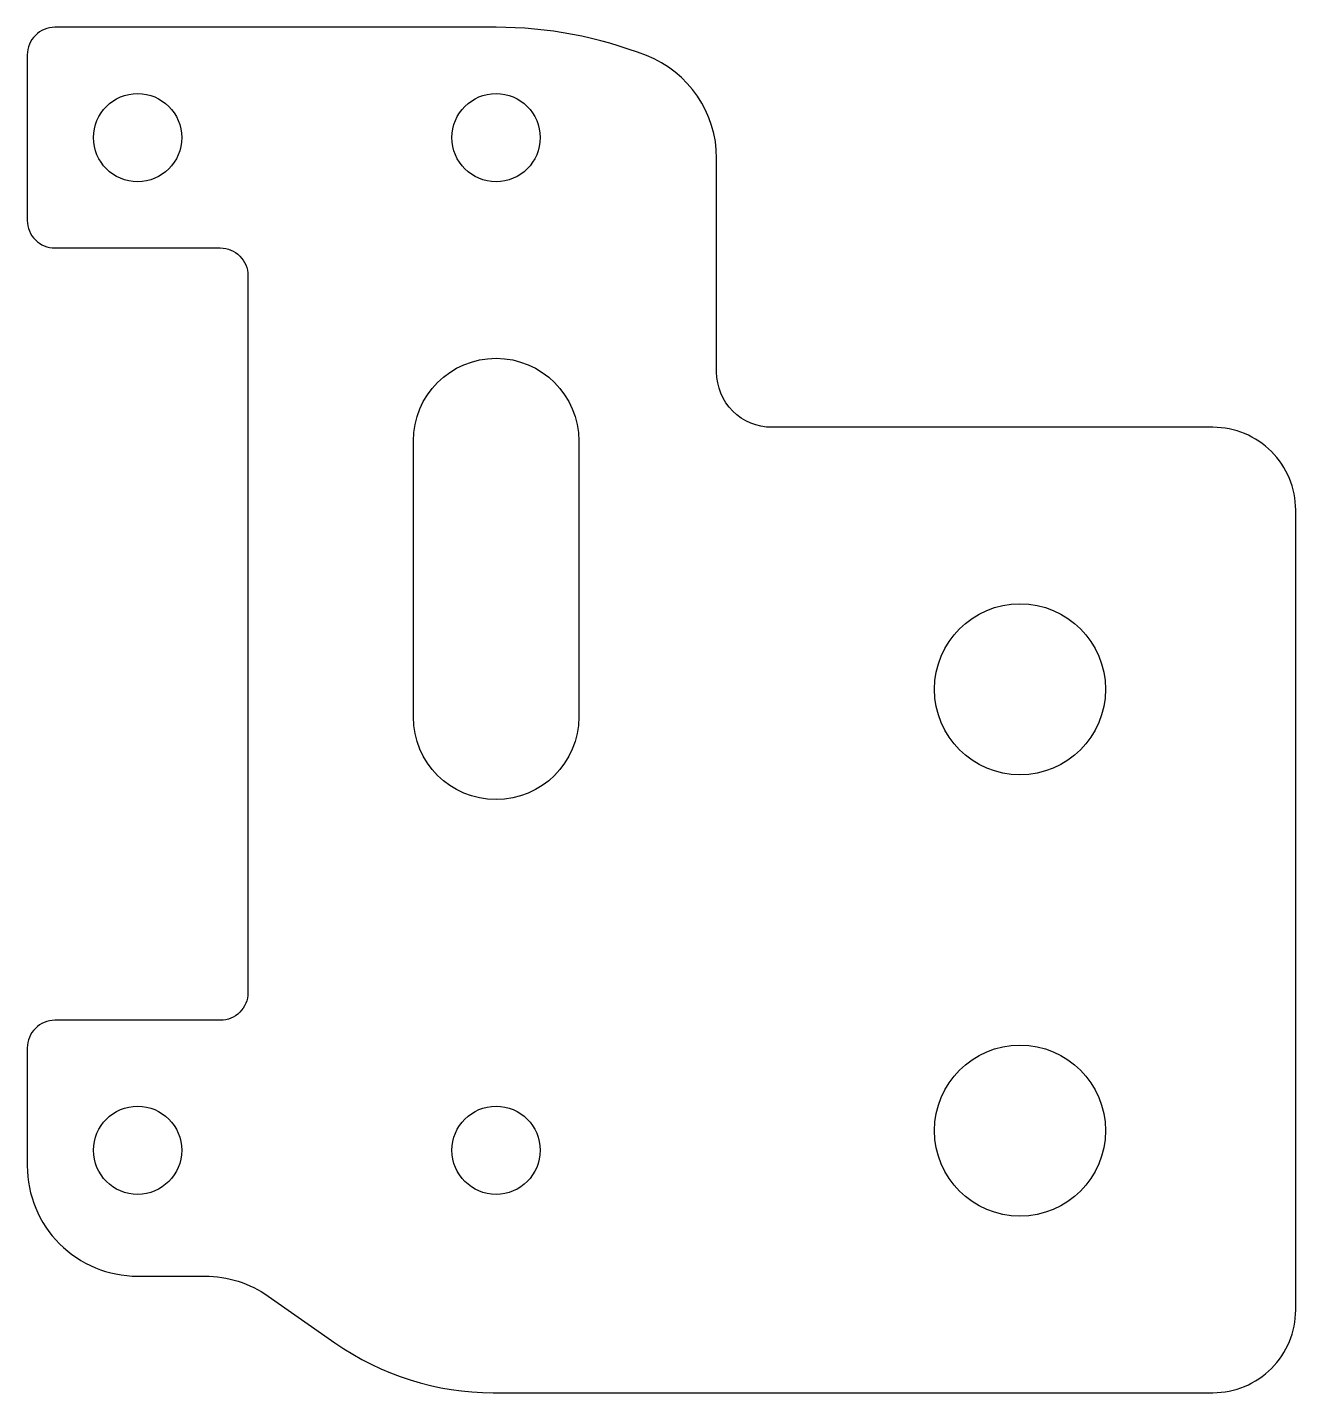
# Model space of a CAD drawing. Header units: millimetres. Extents: x -186 to -140, y -202.2 to -152.7.
import ezdxf

# ---------------------------------------------------------------- set-up
doc = ezdxf.new("R2010")
doc.units = ezdxf.units.MM
doc.layers.get('0').update_dxf_attribs({"linetype": 'CONTINUOUS'})

msp = doc.modelspace()

# ---------------------------------------------------------------- linework, layer by layer
for points in [[(-186, -159.728, 0.414214), (-185, -160.728), (-179, -160.728, -0.414214), (-178, -161.728), (-178, -187.729, -0.414214), (-179, -188.729), (-185, -188.729, 0.414214), (-186, -189.729), (-186, -194.003, 0.414214), (-182, -198.003), (-179.556, -198.003, -0.153915), (-177.261, -198.726), (-174.842, -200.42, 0.153915), (-169.107, -202.229), (-143, -202.229, 0.414214), (-140, -199.229), (-140, -170.229, 0.414214), (-143, -167.229), (-159, -167.229, -0.414214), (-161, -165.229), (-161, -157.481, 0.309035), (-163.547, -153.754, 0.093243), (-169, -152.728), (-185, -152.728, 0.414214), (-186, -153.728)], [(-166, -167.728), (-166, -177.728, -1), (-172, -177.728), (-172, -167.728, -1)]]:
    msp.add_lwpolyline(points, format="xyb", close=True)
for centre, radius in [((-182, -156.728), 1.6), ((-169, -156.728), 1.6), ((-150, -176.729), 3.1), ((-150, -192.729), 3.1), ((-182, -193.44), 1.6), ((-169, -193.44), 1.6)]:
    msp.add_circle(centre, radius)

doc.saveas('drawing.dxf')
